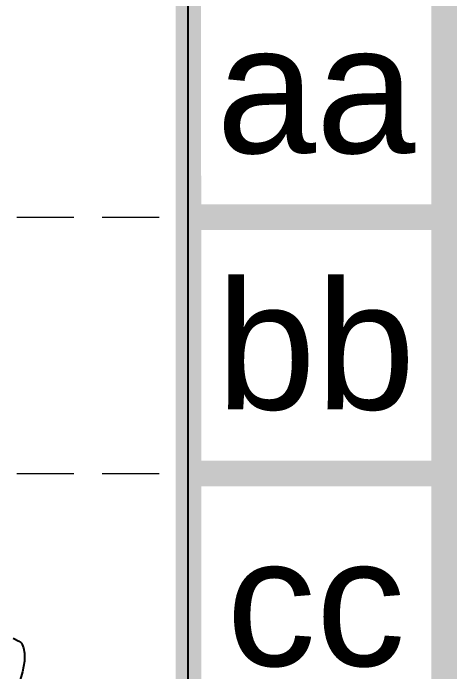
# Model space of a CAD drawing. Header units: inches. Extents: x 2547543 to 2548696, y 7125653 to 7126375.
# Drawn here: x 2548665.32 to 2548696.48, y 7125838.46 to 7125884.7 of the extents above; entities that cross this region are included whole.
import ezdxf
from ezdxf.enums import TextEntityAlignment as Align

# ---------------------------------------------------------------- set-up
doc = ezdxf.new("R2010")
doc.units = ezdxf.units.IN
doc.header["$MEASUREMENT"] = 0
doc.linetypes.add('HIDDEN', pattern=[0.375, 0.25, -0.125])
for name, color, linetype in [('BASE', 7, 'Continuous'), ('CONT-MJR', 6, 'Continuous'), ('GRID', 254, 'HIDDEN')]:
    doc.layers.add(name, color=color, linetype=linetype)
doc.styles.get("Standard").update_dxf_attribs({"font": 'ARIAL.TTF'})

msp = doc.modelspace()

# ---------------------------------------------------------------- linework, layer by layer
at = {"layer": 'BASE', "color": 9}
msp.add_line((2548677.583313586, 7126356.376313465), (2548677.583313586, 7125672.376313475), dxfattribs=at)
at = {"layer": 'BASE', "const_width": 1.799999999973807}
for points in [[(2547543.583313602, 7125654.376313475), (2548695.583313586, 7125654.376313475), (2548695.583313586, 7126374.376313465), (2547543.583313602, 7126374.376313465)], [(2547561.543997881, 7125672.371599755), (2548677.633600889, 7125672.340385177), (2548677.610338688, 7126356.384924904), (2547561.770809304, 7126356.405646428)]]:
    msp.add_lwpolyline(points, close=True, dxfattribs=at)
for points in [[(2548695.583313586, 7125870.376313471), (2548677.583313586, 7125870.376313471)], [(2548695.583313586, 7125852.376313472), (2548677.583313586, 7125852.376313472)]]:
    msp.add_lwpolyline(points, dxfattribs=at)
at = {"layer": 'CONT-MJR', "color": 35, "extrusion": (0.4685476153308094, 0.8834382446825652, 0), "elevation": 7489411.378340336}
msp.add_lwpolyline([(1087207.311454177, 575.0000000000005), (1087206.862147744, 575.0000000000005)], dxfattribs=at)
at = {"layer": 'CONT-MJR', "color": 35, "extrusion": (-0.5861816446457054, -0.8101796587673971, 0), "elevation": -7267192.188717863}
msp.add_lwpolyline([(-2112159.853645751, 575), (-2112159.673611303, 575)], dxfattribs=at)
at = {"layer": 'CONT-MJR', "color": 35, "extrusion": (0.7606070181954684, 0.6492125721763238, 0), "elevation": 6564718.39652561}
msp.add_lwpolyline([(3765338.387039066, 575), (3765338.332033252, 575)], dxfattribs=at)
at = {"layer": 'CONT-MJR', "color": 35, "elevation": 575}
for points in [[(2548665.901220864, 7125840.477046533), (2548665.95891197, 7125840.370675689)], [(2548665.95891197, 7125840.370675689), (2548666.046559711, 7125840.141574692)], [(2548666.115303991, 7125839.762766694), (2548666.108376788, 7125839.208140829)], [(2548665.980928686, 7125838.469677493), (2548665.772894841, 7125837.725671198)]]:
    msp.add_lwpolyline(points, dxfattribs=at)
at = {"layer": 'CONT-MJR', "color": 35, "extrusion": (0.9839292402183131, 0.1785588145217517, 0), "elevation": 3780088.614912797}
msp.add_lwpolyline([(6556235.688531201, 575.0000000000009), (6556235.303536041, 575.0000000000009)], dxfattribs=at)
at = {"layer": 'CONT-MJR', "color": 35, "extrusion": (0.9854317623881843, -0.1700712841032165, 0), "elevation": 1299635.910475215}
msp.add_lwpolyline([(7455483.207175029, 575.0000000000005), (7455482.457794541, 575.0000000000005)], dxfattribs=at)
at = {"layer": 'GRID', "color": 252, "linetype": 'HIDDEN', "lineweight": 0, "ltscale": 16}
for p, q in [((2547561.583313602, 7125870.376313471), (2548677.583313586, 7125870.376313471)), ((2547561.583313602, 7125852.376313472), (2548677.583313586, 7125852.376313472))]:
    msp.add_line(p, q, dxfattribs=at)

# ---------------------------------------------------------------- texts
at = {"layer": 'BASE'}
for s, p in [('aa', (2548686.583313586, 7125879.376313471)), ('bb', (2548686.583313586, 7125861.376313472)), ('cc', (2548686.583313586, 7125843.376313472))]:
    msp.add_text(s, height=8.999999999869033, dxfattribs=at).set_placement(p, align=Align.MIDDLE_CENTER)

doc.saveas('drawing.dxf')
